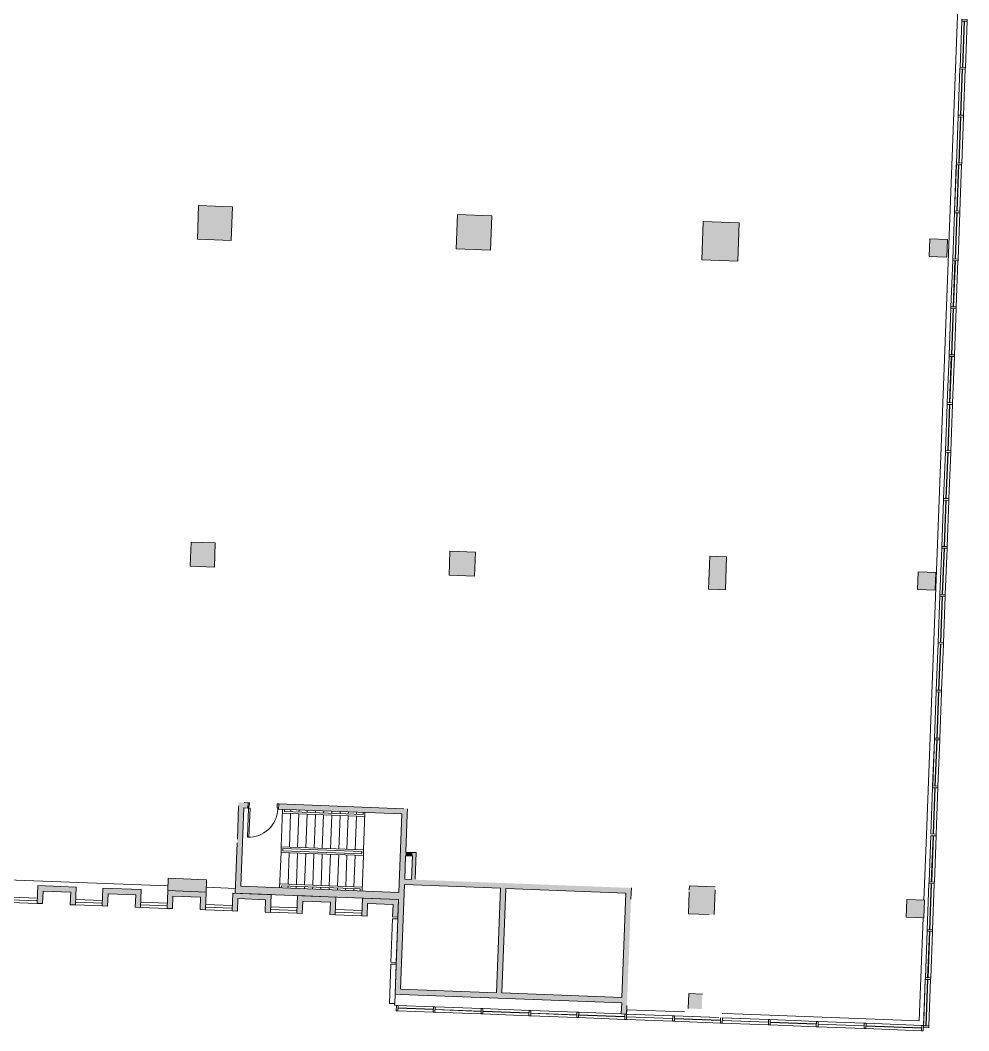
# Model space of a CAD drawing. Header units: millimetres. Extents: x 16798 to 83705, y -4660 to 56847.
# Drawn here: x 55797 to 82519, y -4660 to 23789 of the extents above; entities that cross this region are included whole.
import ezdxf

# ---------------------------------------------------------------- set-up
doc = ezdxf.new("R2010")
doc.units = ezdxf.units.MM
doc.header["$MEASUREMENT"] = 0
for name, color, linetype, lineweight in [('A-DOOR', 33, 'Continuous', 13), ('A-DOOR-FRAM', 33, 'Continuous', 30), ('A-FLOR', 202, 'Continuous', 13), ('A-GLAZ-CURT', 52, 'Continuous', 13), ('A-GLAZ-CWMG', 51, 'Continuous', 13), ('A-WALL-PATT', 111, 'Continuous', 13), ('I-WALL', 2, 'Continuous', 13), ('S-COLS', 52, 'Continuous', 13)]:
    doc.layers.add(name, color=color, linetype=linetype, lineweight=lineweight)

# ---------------------------------------------------------------- blocks, each defined once
blk = doc.blocks.new('Hilton_Facade Panel - Hilton_Facade Panel-1975165-GA PLAN - LEVEL 11')
at = {"layer": 'A-GLAZ-CURT', "lineweight": -2}
blk.add_hatch(color=0, dxfattribs=at).paths.add_polyline_path([(540, -150), (390, -150), (390, 200), (-390, 200), (-390, -150), (-540, -150), (-540, 350), (540, 350)])
at = {"layer": 'A-GLAZ-CURT', "color": 0, "lineweight": -2}
for p, q in [((540, 350), (-540, 350)), ((-540, 350), (-540, -150)), ((540, -150), (540, 350)), ((-390, -150), (-390, 200)), ((-390, 200), (390, 200)), ((390, 200), (390, -150)), ((-540, -150), (-390, -150)), ((390, -150), (540, -150))]:
    blk.add_line(p, q, dxfattribs=at)
blk = doc.blocks.new('Hilton_Window_Facade Panel - Hilton_Window_Facade Panel-1975156-GA PLAN - LEVEL 11')
at = {"layer": 'A-GLAZ-CURT', "color": 0, "lineweight": -2}
for p, q in [((-375, 0), (375, 0)), ((-375, -75), (375, -75)), ((-375, -150), (375, -150))]:
    blk.add_line(p, q, dxfattribs=at)
blk = doc.blocks.new('Hilton_Facade Panel - Hilton_Facade Panel-1975174-GA PLAN - LEVEL 11')
at = {"layer": 'A-GLAZ-CURT', "lineweight": -2}
blk.add_hatch(color=0, dxfattribs=at).paths.add_polyline_path([(-509, -150), (-509, 200), (-509, 350), (509, 350), (509, -150), (359, -150), (359, 200), (-359, 200), (-359, -150)])
at = {"layer": 'A-GLAZ-CURT', "color": 0, "lineweight": -2}
for p, q in [((509, 350), (-509, 350)), ((-509, 350), (-509, -150)), ((509, -150), (509, 350)), ((-359, -150), (-359, 200)), ((-359, 200), (359, 200)), ((359, 200), (359, -150)), ((-509, -150), (-359, -150)), ((359, -150), (509, -150))]:
    blk.add_line(p, q, dxfattribs=at)
blk = doc.blocks.new('Hilton_Window_Facade Panel - Hilton_Window_Facade Panel-1975175-GA PLAN - LEVEL 11')
at = {"layer": 'A-GLAZ-CURT', "color": 0, "lineweight": -2}
for p, q in [((-380, 0), (380, 0)), ((-380, -75), (380, -75)), ((-380, -150), (380, -150))]:
    blk.add_line(p, q, dxfattribs=at)
blk = doc.blocks.new('Swing_Single_DOR - 2040 x 820mm_WOOD PANEL-1942583-GA PLAN - LEVEL 11')
at = {"layer": 'A-DOOR', "color": 0, "lineweight": -2}
for p, q in [((-370, -75), (-410, -75)), ((-410, -75), (-410, -895)), ((-370, -895), (-370, -75)), ((-410, -895), (-370, -895))]:
    blk.add_line(p, q, dxfattribs=at)
blk.add_arc((-410, -75), 820, 270, 0, dxfattribs=at)
at = {"layer": 'A-DOOR-FRAM', "color": 0, "lineweight": -2}
for p, q in [((-431, 75), (-392, 75)), ((-392, 75), (-392, -33)), ((392, 75), (431, 75)), ((392, -33), (392, 75)), ((-412, -75), (-431, -75)), ((-412, -33), (-412, -75)), ((-392, -33), (-412, -33)), ((412, -33), (392, -33)), ((412, -75), (412, -33)), ((431, -75), (412, -75))]:
    blk.add_line(p, q, dxfattribs=at)
blk = doc.blocks.new('Rectangular Mullion - 50 x 150mm-1945487-GA PLAN - LEVEL 11')
at = {"layer": 'A-GLAZ-CWMG', "color": 0, "lineweight": -2}
for p, q in [((-14581, -1422), (-14731, -1422)), ((-14731, -1422), (-14731, -2647)), ((-14581, -2647), (-14581, -1422)), ((-14731, -2647), (-14581, -2647))]:
    blk.add_line(p, q, dxfattribs=at)
blk = doc.blocks.new('Rectangular Mullion - 50 x 150mm-1945488-GA PLAN - LEVEL 11')
at = {"layer": 'A-GLAZ-CWMG', "color": 0, "lineweight": -2}
for p, q in [((-14581, -2697), (-14731, -2697)), ((-14731, -2697), (-14731, -3807)), ((-14581, -3807), (-14581, -2697)), ((-14731, -3807), (-14581, -3807))]:
    blk.add_line(p, q, dxfattribs=at)
blk = doc.blocks.new('System Panel - Glazed 10mm_Face-1946936-GA PLAN - LEVEL 11')
at = {"layer": 'A-GLAZ-CURT', "color": 0, "lineweight": -2}
for p, q in [((652, 10), (-652, 10)), ((-652, 10), (-652, 0)), ((-652, 0), (652, 0)), ((652, 0), (652, 10))]:
    blk.add_line(p, q, dxfattribs=at)
blk = doc.blocks.new('System Panel - Glazed 10mm_Face-1946937-GA PLAN - LEVEL 11')
at = {"layer": 'A-GLAZ-CURT', "color": 0, "lineweight": -2}
for p, q in [((650, 10), (-650, 10)), ((-650, 10), (-650, 0)), ((-650, 0), (650, 0)), ((650, 0), (650, 10))]:
    blk.add_line(p, q, dxfattribs=at)
blk = doc.blocks.new('System Panel - Glazed 10mm_Face-1946938-GA PLAN - LEVEL 11')
at = {"layer": 'A-GLAZ-CURT', "color": 0, "lineweight": -2}
for p, q in [((650, 10), (-650, 10)), ((-650, 10), (-650, 0)), ((-650, 0), (650, 0)), ((650, 0), (650, 10))]:
    blk.add_line(p, q, dxfattribs=at)
blk = doc.blocks.new('Rectangular Mullion - 50 x 150mm-1945836-GA PLAN - LEVEL 11')
at = {"layer": 'A-GLAZ-CWMG', "color": 0, "lineweight": -2}
for p, q in [((329, -3854), (329, -2557)), ((479, -2557), (479, -3861))]:
    blk.add_line(p, q, dxfattribs=at)
blk = doc.blocks.new('Rectangular Mullion - 50 x 150mm-1945837-GA PLAN - LEVEL 11')
at = {"layer": 'A-GLAZ-CWMG', "color": 0, "lineweight": -2}
for p, q in [((329, -2507), (329, -1207)), ((479, -1207), (479, -2507))]:
    blk.add_line(p, q, dxfattribs=at)
blk = doc.blocks.new('Rectangular Mullion - 50 x 150mm-1945838-GA PLAN - LEVEL 11')
at = {"layer": 'A-GLAZ-CWMG', "color": 0, "lineweight": -2}
for p, q in [((329, 1543), (329, 2844)), ((479, 2844), (479, 1543))]:
    blk.add_line(p, q, dxfattribs=at)
blk = doc.blocks.new('Rectangular Mullion - 50 x 150mm-1946933-GA PLAN - LEVEL 11')
at = {"layer": 'A-GLAZ-CWMG', "color": 0, "lineweight": -2}
for p, q in [((-25, 75), (25, 75)), ((-25, -75), (-25, 75)), ((25, 75), (25, -75)), ((25, -75), (-25, -75))]:
    blk.add_line(p, q, dxfattribs=at)
blk = doc.blocks.new('Rectangular Mullion - 50 x 150mm-V12-GA PLAN - LEVEL 11')
at = {"layer": 'A-GLAZ-CWMG', "color": 0, "lineweight": -2}
for p, q in [((-25, 75), (25, 75)), ((-25, -75), (-25, 75)), ((25, 75), (25, -75)), ((-23, -75), (-25, -75)), ((25, -75), (22, -75))]:
    blk.add_line(p, q, dxfattribs=at)
blk = doc.blocks.new('Rectangular Mullion - 50 x 150mm-1946952-GA PLAN - LEVEL 11')
at = {"layer": 'A-GLAZ-CWMG', "color": 0, "lineweight": -2}
for p, q in [((0, 75), (-50, 75)), ((-50, 75), (-50, -75)), ((0, -75), (0, 75)), ((-50, -75), (0, -75))]:
    blk.add_line(p, q, dxfattribs=at)
blk = doc.blocks.new('System Panel - Glazed-1948102-GA PLAN - LEVEL 11')
at = {"layer": 'A-GLAZ-CURT', "color": 0, "lineweight": -2}
for p, q in [((785, 3), (-785, 3)), ((-785, 3), (-785, -3)), ((785, -3), (785, 3)), ((-785, -3), (785, -3))]:
    blk.add_line(p, q, dxfattribs=at)
blk = doc.blocks.new('System Panel - Glazed-1948103-GA PLAN - LEVEL 11')
at = {"layer": 'A-GLAZ-CURT', "color": 0, "lineweight": -2}
for p, q in [((650, 3), (-650, 3)), ((-650, 3), (-650, -3)), ((650, -3), (650, 3)), ((-650, -3), (650, -3))]:
    blk.add_line(p, q, dxfattribs=at)
blk = doc.blocks.new('System Panel - Glazed-1948104-GA PLAN - LEVEL 11')
at = {"layer": 'A-GLAZ-CURT', "color": 0, "lineweight": -2}
for p, q in [((650, 3), (-650, 3)), ((-650, 3), (-650, -3)), ((650, -3), (650, 3)), ((-650, -3), (650, -3))]:
    blk.add_line(p, q, dxfattribs=at)
blk = doc.blocks.new('System Panel - Glazed-1948105-GA PLAN - LEVEL 11')
at = {"layer": 'A-GLAZ-CURT', "color": 0, "lineweight": -2}
for p, q in [((650, 3), (-650, 3)), ((-650, 3), (-650, -3)), ((650, -3), (650, 3)), ((-650, -3), (650, -3))]:
    blk.add_line(p, q, dxfattribs=at)
blk = doc.blocks.new('System Panel - Glazed-1948106-GA PLAN - LEVEL 11')
at = {"layer": 'A-GLAZ-CURT', "color": 0, "lineweight": -2}
for p, q in [((650, 3), (-650, 3)), ((-650, 3), (-650, -3)), ((650, -3), (650, 3)), ((-650, -3), (650, -3))]:
    blk.add_line(p, q, dxfattribs=at)
blk = doc.blocks.new('System Panel - Glazed-1948107-GA PLAN - LEVEL 11')
at = {"layer": 'A-GLAZ-CURT', "color": 0, "lineweight": -2}
for p, q in [((495, 3), (-495, 3)), ((-495, 3), (-495, -3)), ((495, -3), (495, 3)), ((-495, -3), (495, -3))]:
    blk.add_line(p, q, dxfattribs=at)
blk = doc.blocks.new('Rectangular Mullion - 50 x 150mm-1946943-GA PLAN - LEVEL 11')
at = {"layer": 'A-GLAZ-CWMG', "color": 0, "lineweight": -2}
for p, q in [((-50, 75), (0, 75)), ((-50, -75), (-50, 75)), ((0, 75), (0, -75)), ((0, -75), (-50, -75))]:
    blk.add_line(p, q, dxfattribs=at)
blk = doc.blocks.new('Rectangular Mullion - 50 x 150mm-1947532-GA PLAN - LEVEL 11')
at = {"layer": 'A-GLAZ-CWMG', "color": 0, "lineweight": -2}
for p, q in [((-1291, -3854), (279, -3854)), ((279, -4004), (-1291, -4004))]:
    blk.add_line(p, q, dxfattribs=at)
blk = doc.blocks.new('Rectangular Mullion - 50 x 150mm-V14-GA PLAN - LEVEL 11')
at = {"layer": 'A-GLAZ-CWMG', "color": 0, "lineweight": -2}
for p, q in [((-2641, -3854), (-1341, -3854)), ((-1341, -4004), (-2641, -4004))]:
    blk.add_line(p, q, dxfattribs=at)
blk = doc.blocks.new('Rectangular Mullion - 50 x 150mm-V15-GA PLAN - LEVEL 11')
at = {"layer": 'A-GLAZ-CWMG', "color": 0, "lineweight": -2}
for p, q in [((-3991, -3854), (-2691, -3854)), ((-2691, -4004), (-3991, -4004))]:
    blk.add_line(p, q, dxfattribs=at)
blk = doc.blocks.new('Rectangular Mullion - 50 x 150mm-V16-GA PLAN - LEVEL 11')
at = {"layer": 'A-GLAZ-CWMG', "color": 0, "lineweight": -2}
for p, q in [((-5340, -3854), (-4041, -3854)), ((-4041, -4004), (-5340, -4004))]:
    blk.add_line(p, q, dxfattribs=at)
blk = doc.blocks.new('Rectangular Mullion - 50 x 150mm-V17-GA PLAN - LEVEL 11')
at = {"layer": 'A-GLAZ-CWMG', "color": 0, "lineweight": -2}
for p, q in [((-6691, -3854), (-5456, -3854)), ((-5391, -3854), (-5391, -3926)), ((-5391, -3932), (-5391, -4004)), ((-5391, -4004), (-6691, -4004))]:
    blk.add_line(p, q, dxfattribs=at)
blk = doc.blocks.new('Rectangular Mullion - 50 x 150mm-V18-GA PLAN - LEVEL 11')
at = {"layer": 'A-GLAZ-CWMG', "color": 0, "lineweight": -2}
for p, q in [((-9391, -3854), (-8191, -3854)), ((-8091, -4004), (-9391, -4004))]:
    blk.add_line(p, q, dxfattribs=at)
blk = doc.blocks.new('Rectangular Mullion - 50 x 150mm-1947533-GA PLAN - LEVEL 11')
at = {"layer": 'A-GLAZ-CWMG', "color": 0, "lineweight": -2}
for p, q in [((-14481, -3854), (-13491, -3854)), ((-13491, -4004), (-14481, -4004))]:
    blk.add_line(p, q, dxfattribs=at)
blk = doc.blocks.new('Rectangular Mullion - 50 x 150mm-V19-GA PLAN - LEVEL 11')
at = {"layer": 'A-GLAZ-CWMG', "color": 0, "lineweight": -2}
for p, q in [((-25, 75), (-10, 75)), ((-25, -75), (-25, 75)), ((25, 75), (25, -75)), ((25, -75), (-25, -75))]:
    blk.add_line(p, q, dxfattribs=at)

msp = doc.modelspace()

# ---------------------------------------------------------------- hatches: boundary and pattern name
at = {"layer": 'A-WALL-PATT', "lineweight": 0}
for points in [[(62007, -793), (61934, -790), (61857, -787), (61954, 1769), (62104, 1763)], [(66506, -3634), (66357, -3629), (66362, -3479), (66550, 1444), (66700, 1438)], [(66845, 262), (66655, 269), (66659, 369), (66849, 362)], [(66920, -407), (66820, -403), (66849, 362), (66949, 358)], [(73010, -789), (69059, -638), (67573, -582), (66624, -546), (66630, -396), (73015, -639)], [(66458, -962), (64585, -891), (62007, -793), (62014, -593), (66466, -763)], [(69368, -3593), (69218, -3588), (69243, -2928), (69330, -649), (69480, -654)], [(72880, -4191), (72869, -4191), (72831, -4190), (72730, -4186), (72860, -783), (73010, -789)], [(72742, -3872), (71914, -3841), (70428, -3784), (66506, -3634), (66512, -3484), (72748, -3722)]]:
    msp.add_hatch(color=2, dxfattribs=at).paths.add_polyline_path(points)
h = msp.add_hatch(color=2, dxfattribs=at)
h.paths.add_polyline_path([(62210, 1609), (62099, 1613), (62098, 1613), (62104, 1763), (62216, 1759)])
h.paths.add_polyline_path([(66700, 1438), (63934, 1543), (63563, 1558), (63072, 1576), (63078, 1726), (66706, 1588)])
at = {"layer": 'S-COLS', "lineweight": 0}
for points in [[(61737, 17591), (61570, 17597), (61010, 17618), (60788, 17627), (60824, 18571), (61773, 18535)], [(69048, 17314), (68257, 17345), (68079, 17351), (68116, 18321), (69085, 18284)], [(76008, 17005), (74994, 17044), (75035, 18126), (76050, 18087)], [(81899, 17115), (81399, 17134), (81406, 17309), (81418, 17634), (81918, 17615)], [(61267, 8393), (60587, 8419), (60613, 9099), (61292, 9073)], [(68597, 8137), (67877, 8164), (67903, 8844), (68623, 8816)], [(75663, 7756), (75189, 7774), (75206, 8230), (75224, 8699), (75698, 8681)], [(81576, 7741), (81077, 7760), (81096, 8260), (81595, 8240)], [(61034, -756), (59955, -715), (59968, -365), (61048, -406)], [(75343, -1391), (75204, -1386), (75204, -1386), (74984, -1378), (74619, -1364), (74649, -576), (75373, -604)], [(81255, -1484), (80755, -1465), (80761, -1297), (80774, -965), (81274, -984)], [(74998, -4047), (74882, -4043), (74618, -4033), (74634, -3613), (75014, -3627)]]:
    msp.add_hatch(color=2, dxfattribs=at).paths.add_polyline_path(points)

# ---------------------------------------------------------------- linework, layer by layer
at = {"color": 2, "lineweight": 0}
for p, q in [((63188, 1572), (63148, 521)), ((63188, 1462), (65509, 1374)), ((63238, 1510), (63241, 1570)), ((63238, 1510), (65459, 1426)), ((63415, 1453), (63379, 511)), ((63417, 1503), (63419, 1563)), ((63647, 1444), (63611, 501)), ((63649, 1494), (63651, 1554)), ((63879, 1436), (63843, 492)), ((63881, 1486), (63883, 1545)), ((64111, 1427), (64075, 482)), ((64113, 1477), (64115, 1536)), ((64345, 1468), (64347, 1528)), ((64576, 1460), (64579, 1519)), ((64808, 1451), (64810, 1510)), ((65040, 1442), (65042, 1501)), ((65272, 1433), (65274, 1492)), ((65459, 1426), (65462, 1485)), ((65506, 1483), (65466, 425)), ((64343, 1418), (64307, 473)), ((64574, 1410), (64538, 463)), ((64806, 1401), (64770, 454)), ((65038, 1392), (65002, 444)), ((65270, 1383), (65234, 435)), ((63146, 361), (63105, -631)), ((63148, 521), (63146, 361)), ((63146, 361), (65467, 274)), ((65468, 434), (63148, 521)), ((63197, 469), (63196, 409)), ((63196, 409), (65417, 326)), ((65418, 386), (63197, 469)), ((63378, 352), (63344, -535)), ((63609, 344), (63576, -543)), ((63841, 335), (63807, -552)), ((64073, 326), (64039, -561)), ((64305, 317), (64271, -570)), ((64537, 309), (64503, -578)), ((64769, 300), (64735, -587)), ((65000, 291), (64967, -596)), ((65417, 326), (65418, 386)), ((65467, 274), (65468, 434)), ((65232, 283), (65198, -604)), ((65467, 274), (65429, -723)), ((65428, -613), (63108, -526)), ((63105, -631), (63105, -634)), ((63157, -578), (63155, -636)), ((65378, -661), (63157, -578)), ((63342, -585), (63340, -643)), ((63574, -593), (63571, -652)), ((63806, -602), (63803, -661)), ((64037, -611), (64035, -670)), ((64269, -619), (64267, -679)), ((64501, -628), (64499, -688)), ((64733, -637), (64731, -696)), ((64965, -646), (64962, -705)), ((65197, -654), (65194, -714)), ((65378, -661), (65375, -721))]:
    msp.add_line(p, q, dxfattribs=at)
at = {"layer": 'A-FLOR', "color": 2, "lineweight": 0}
for p, q in [((66346, -3895), (66345, -3942)), ((66345, -3942), (66395, -3944))]:
    msp.add_line(p, q, dxfattribs=at)
at = {"layer": 'I-WALL', "color": 2, "lineweight": 0}
for p, q in [((81324, 866), (82519, 32219)), ((82322, 23767), (82272, 22468)), ((82271, 22418), (82221, 21119)), ((82219, 21069), (82170, 19770)), ((82168, 19720), (82118, 18421)), ((82116, 18371), (82067, 17072)), ((82065, 17022), (82015, 15723)), ((82013, 15673), (81964, 14374)), ((81962, 14324), (81912, 13025)), ((81910, 12975), (81861, 11676)), ((81859, 11626), (81810, 10327)), ((81808, 10277), (81758, 8978)), ((81756, 8928), (81707, 7629)), ((81705, 7579), (81655, 6280)), ((81653, 6230), (81604, 4931)), ((81602, 4881), (81552, 3582)), ((81550, 3532), (81501, 2233)), ((81499, 2183), (81449, 883)), ((62216, 1759), (62104, 1763)), ((62210, 1609), (62216, 1759)), ((63078, 1726), (63072, 1576)), ((66606, 1592), (63078, 1726)), ((61950, 1669), (61915, 730)), ((62014, -593), (62098, 1613)), ((62098, 1613), (62210, 1609)), ((63072, 1576), (66550, 1444)), ((66550, 1444), (66466, -763)), ((66659, 369), (66700, 1438)), ((66700, 1438), (66706, 1588)), ((81253, -983), (81323, 860)), ((61911, 630), (61857, -787)), ((81448, 833), (81398, -466)), ((66849, 362), (66659, 369)), ((66949, 358), (66849, 362)), ((66920, -392), (66949, 358)), ((66630, -396), (66655, 269)), ((66655, 269), (66845, 262)), ((66845, 262), (66820, -403)), ((53801, -345), (59960, -580)), ((66512, -3484), (66624, -546)), ((66624, -546), (69330, -649)), ((66820, -403), (66630, -396)), ((81396, -516), (81347, -1815)), ((61039, -621), (61862, -652)), ((61857, -787), (62007, -793)), ((62007, -793), (66458, -962)), ((66466, -763), (62014, -593)), ((69330, -649), (69218, -3588)), ((69368, -3593), (69480, -654)), ((69480, -654), (72860, -783)), ((72860, -783), (72748, -3722)), ((73003, -953), (73010, -789)), ((73010, -789), (73015, -639)), ((56284, -925), (55525, -896)), ((58113, -995), (57364, -966)), ((59942, -1064), (59192, -1036)), ((61770, -1134), (61021, -1105)), ((66458, -962), (66357, -3629)), ((81124, -4381), (81234, -1483)), ((81345, -1865), (81295, -3164)), ((81293, -3214), (81249, -4385)), ((66357, -3629), (66506, -3634)), ((66506, -3634), (72742, -3872)), ((69218, -3588), (66512, -3484)), ((72748, -3722), (69368, -3593)), ((72742, -3872), (72730, -4186)), ((72880, -4192), (72889, -3951)), ((72730, -4186), (72880, -4192)), ((72880, -4191), (72885, -4066)), ((74180, -4241), (72880, -4191)), ((72885, -4066), (74513, -4129)), ((75464, -4290), (74230, -4243)), ((75568, -4169), (75893, -4181)), ((75908, -4182), (81124, -4381)), ((76878, -4344), (75579, -4294)), ((78227, -4395), (76928, -4346)), ((79576, -4447), (78277, -4397)), ((81194, -4508), (79626, -4449)), ((81244, -4510), (81249, -4385))]:
    msp.add_line(p, q, dxfattribs=at)
at = {"layer": 'S-COLS', "color": 2, "lineweight": 0}
for p, q in [((60824, 18571), (60788, 17627)), ((61773, 18535), (60824, 18571)), ((61737, 17591), (61773, 18535)), ((68116, 18321), (68079, 17351)), ((69085, 18284), (68116, 18321)), ((69048, 17314), (69085, 18284)), ((75035, 18126), (74994, 17044)), ((76050, 18087), (75035, 18126)), ((76008, 17005), (76050, 18087)), ((60788, 17627), (61737, 17591)), ((81418, 17634), (81399, 17134)), ((81918, 17615), (81418, 17634)), ((81899, 17115), (81918, 17615)), ((68079, 17351), (69048, 17314)), ((81399, 17134), (81899, 17115)), ((74994, 17044), (76008, 17005)), ((60613, 9099), (60587, 8419)), ((61292, 9073), (60613, 9099)), ((61267, 8393), (61292, 9073)), ((67903, 8844), (67877, 8164)), ((68623, 8816), (67903, 8844)), ((68597, 8137), (68623, 8816)), ((75224, 8699), (75189, 7774)), ((75698, 8681), (75224, 8699)), ((75663, 7756), (75698, 8681)), ((60587, 8419), (61267, 8393)), ((81096, 8260), (81077, 7760)), ((81595, 8240), (81096, 8260)), ((67877, 8164), (68597, 8137)), ((81576, 7741), (81595, 8240)), ((75189, 7774), (75663, 7756)), ((81077, 7760), (81576, 7741)), ((59968, -365), (59955, -715)), ((61048, -406), (59968, -365)), ((61034, -756), (61048, -406)), ((59955, -715), (61034, -756)), ((74643, -746), (74619, -1364)), ((74649, -576), (74644, -701)), ((75373, -604), (74649, -576)), ((75343, -1391), (75370, -689)), ((80774, -965), (80755, -1465)), ((81274, -984), (80774, -965)), ((81255, -1484), (81274, -984)), ((74619, -1364), (75204, -1386)), ((80755, -1465), (81255, -1484)), ((74634, -3613), (74618, -4033)), ((75014, -3627), (74634, -3613))]:
    msp.add_line(p, q, dxfattribs=at)

# ---------------------------------------------------------------- block references
at = {"layer": 'A-DOOR', "color": 2, "lineweight": 0, "rotation": 357.816525054261}
msp.add_blockref('Swing_Single_DOR - 2040 x 820mm_WOOD PANEL-1942583-GA PLAN - LEVEL 11', (62644, 1668), dxfattribs=at)
at = {"layer": 'A-GLAZ-CURT', "color": 2, "lineweight": 0}
for name, p, rotation in [('System Panel - Glazed 10mm_Face-1946937-GA PLAN - LEVEL 11', (82372, 23115), 87.8165250542608), ('System Panel - Glazed 10mm_Face-1946937-GA PLAN - LEVEL 11', (82321, 21766), 87.8165250542608), ('System Panel - Glazed 10mm_Face-1946937-GA PLAN - LEVEL 11', (82269, 20417), 87.8165250542608), ('System Panel - Glazed 10mm_Face-1946937-GA PLAN - LEVEL 11', (82218, 19068), 87.8165250542608), ('System Panel - Glazed 10mm_Face-1946937-GA PLAN - LEVEL 11', (82166, 17719), 87.8165250542608), ('System Panel - Glazed 10mm_Face-1946937-GA PLAN - LEVEL 11', (82115, 16370), 87.8165250542608), ('System Panel - Glazed 10mm_Face-1946937-GA PLAN - LEVEL 11', (82064, 15021), 87.8165250542608), ('System Panel - Glazed 10mm_Face-1946937-GA PLAN - LEVEL 11', (82012, 13672), 87.8165250542608), ('System Panel - Glazed 10mm_Face-1946937-GA PLAN - LEVEL 11', (81961, 12323), 87.8165250542608), ('System Panel - Glazed 10mm_Face-1946937-GA PLAN - LEVEL 11', (81909, 10974), 87.8165250542608), ('System Panel - Glazed 10mm_Face-1946937-GA PLAN - LEVEL 11', (81858, 9625), 87.8165250542608), ('System Panel - Glazed 10mm_Face-1946937-GA PLAN - LEVEL 11', (81806, 8276), 87.8165250542608), ('System Panel - Glazed 10mm_Face-1946937-GA PLAN - LEVEL 11', (81755, 6927), 87.8165250542608), ('System Panel - Glazed 10mm_Face-1946937-GA PLAN - LEVEL 11', (81703, 5578), 87.8165250542608), ('System Panel - Glazed 10mm_Face-1946937-GA PLAN - LEVEL 11', (81652, 4229), 87.8165250542608), ('System Panel - Glazed 10mm_Face-1946937-GA PLAN - LEVEL 11', (81601, 2880), 87.8165250542608), ('System Panel - Glazed 10mm_Face-1946938-GA PLAN - LEVEL 11', (81549, 1530), 87.8165250542608), ('System Panel - Glazed 10mm_Face-1946937-GA PLAN - LEVEL 11', (81498, 181), 87.8165250542608), ('System Panel - Glazed 10mm_Face-1946937-GA PLAN - LEVEL 11', (81446, -1168), 87.8165250542608), ('Hilton_Facade Panel - Hilton_Facade Panel-1975165-GA PLAN - LEVEL 11', (56824, -945), 357.816525054261), ('Hilton_Facade Panel - Hilton_Facade Panel-1975165-GA PLAN - LEVEL 11', (58653, -1015), 357.816525054261), ('Hilton_Facade Panel - Hilton_Facade Panel-1975165-GA PLAN - LEVEL 11', (60481, -1085), 357.816525054261), ('Hilton_Facade Panel - Hilton_Facade Panel-1975165-GA PLAN - LEVEL 11', (62310, -1155), 357.816525054261), ('Hilton_Window_Facade Panel - Hilton_Window_Facade Panel-1975175-GA PLAN - LEVEL 11', (55905, -910), 357.816525054261), ('Hilton_Window_Facade Panel - Hilton_Window_Facade Panel-1975156-GA PLAN - LEVEL 11', (57738, -980), 357.816525054261), ('Hilton_Window_Facade Panel - Hilton_Window_Facade Panel-1975156-GA PLAN - LEVEL 11', (59567, -1050), 357.816525054261), ('Hilton_Window_Facade Panel - Hilton_Window_Facade Panel-1975156-GA PLAN - LEVEL 11', (61396, -1120), 357.816525054261), ('Hilton_Facade Panel - Hilton_Facade Panel-1975165-GA PLAN - LEVEL 11', (64139, -1224), 357.816525054261), ('Hilton_Facade Panel - Hilton_Facade Panel-1975174-GA PLAN - LEVEL 11', (65936, -1293), 357.816525054261), ('Hilton_Window_Facade Panel - Hilton_Window_Facade Panel-1975156-GA PLAN - LEVEL 11', (63224, -1189), 357.816525054261), ('Hilton_Window_Facade Panel - Hilton_Window_Facade Panel-1975156-GA PLAN - LEVEL 11', (65053, -1259), 357.816525054261), ('System Panel - Glazed 10mm_Face-1946937-GA PLAN - LEVEL 11', (81395, -2517), 87.8165250542608), ('System Panel - Glazed 10mm_Face-1946936-GA PLAN - LEVEL 11', (81343, -3869), 87.8165250542608), ('System Panel - Glazed-1948107-GA PLAN - LEVEL 11', (66937, -4040), 177.8165250542611), ('System Panel - Glazed-1948104-GA PLAN - LEVEL 11', (68131, -4085), 177.8165250542611), ('System Panel - Glazed-1948104-GA PLAN - LEVEL 11', (69480, -4137), 177.8165250542611), ('System Panel - Glazed-1948104-GA PLAN - LEVEL 11', (70829, -4188), 177.8165250542611), ('System Panel - Glazed-1948103-GA PLAN - LEVEL 11', (72178, -4240), 177.8165250542611), ('System Panel - Glazed-1948104-GA PLAN - LEVEL 11', (73527, -4291), 177.8165250542611), ('System Panel - Glazed-1948106-GA PLAN - LEVEL 11', (74876, -4343), 177.8165250542611), ('System Panel - Glazed-1948105-GA PLAN - LEVEL 11', (76225, -4394), 177.8165250542611), ('System Panel - Glazed-1948104-GA PLAN - LEVEL 11', (77574, -4445), 177.8165250542611), ('System Panel - Glazed-1948103-GA PLAN - LEVEL 11', (78923, -4497), 177.8165250542611), ('System Panel - Glazed-1948102-GA PLAN - LEVEL 11', (80407, -4553), 177.8165250542611)]:
    msp.add_blockref(name, p, dxfattribs=dict(at, rotation=rotation))
at = {"layer": 'A-GLAZ-CWMG', "color": 2, "lineweight": 0}
for name, p, rotation in [('Rectangular Mullion - 50 x 150mm-1945837-GA PLAN - LEVEL 11', (82039, 24985), 357.816525054261), ('Rectangular Mullion - 50 x 150mm-1945837-GA PLAN - LEVEL 11', (81988, 23636), 357.816525054261), ('Rectangular Mullion - 50 x 150mm-1945837-GA PLAN - LEVEL 11', (81936, 22287), 357.816525054261), ('Rectangular Mullion - 50 x 150mm-1945837-GA PLAN - LEVEL 11', (81885, 20938), 357.816525054261), ('Rectangular Mullion - 50 x 150mm-1945837-GA PLAN - LEVEL 11', (81834, 19589), 357.816525054261), ('Rectangular Mullion - 50 x 150mm-1945837-GA PLAN - LEVEL 11', (81782, 18240), 357.816525054261), ('Rectangular Mullion - 50 x 150mm-1945837-GA PLAN - LEVEL 11', (81731, 16891), 357.816525054261), ('Rectangular Mullion - 50 x 150mm-1945837-GA PLAN - LEVEL 11', (81679, 15542), 357.816525054261), ('Rectangular Mullion - 50 x 150mm-1945837-GA PLAN - LEVEL 11', (81628, 14193), 357.816525054261), ('Rectangular Mullion - 50 x 150mm-1945837-GA PLAN - LEVEL 11', (81576, 12844), 357.816525054261), ('Rectangular Mullion - 50 x 150mm-1945837-GA PLAN - LEVEL 11', (81525, 11495), 357.816525054261), ('Rectangular Mullion - 50 x 150mm-1945837-GA PLAN - LEVEL 11', (81474, 10146), 357.816525054261), ('Rectangular Mullion - 50 x 150mm-1945837-GA PLAN - LEVEL 11', (81422, 8797), 357.816525054261), ('Rectangular Mullion - 50 x 150mm-1945837-GA PLAN - LEVEL 11', (81371, 7448), 357.816525054261), ('Rectangular Mullion - 50 x 150mm-1945837-GA PLAN - LEVEL 11', (81319, 6099), 357.816525054261), ('Rectangular Mullion - 50 x 150mm-1945837-GA PLAN - LEVEL 11', (81268, 4750), 357.816525054261), ('Rectangular Mullion - 50 x 150mm-1945838-GA PLAN - LEVEL 11', (81062, -647), 357.816525054261), ('Rectangular Mullion - 50 x 150mm-1945837-GA PLAN - LEVEL 11', (81165, 2052), 357.816525054261), ('Rectangular Mullion - 50 x 150mm-1945837-GA PLAN - LEVEL 11', (81113, 702), 357.816525054261), ('Rectangular Mullion - 50 x 150mm-1945487-GA PLAN - LEVEL 11', (81062, -647), 357.816525054261), ('Rectangular Mullion - 50 x 150mm-1945837-GA PLAN - LEVEL 11', (81062, -647), 357.816525054261), ('Rectangular Mullion - 50 x 150mm-1945488-GA PLAN - LEVEL 11', (81062, -647), 357.816525054261), ('Rectangular Mullion - 50 x 150mm-1945836-GA PLAN - LEVEL 11', (81062, -647), 357.816525054261), ('Rectangular Mullion - 50 x 150mm-1947533-GA PLAN - LEVEL 11', (81062, -647), 357.816525054261), ('Rectangular Mullion - 50 x 150mm-V15-GA PLAN - LEVEL 11', (71619, -286), 357.816525054261), ('Rectangular Mullion - 50 x 150mm-V15-GA PLAN - LEVEL 11', (72968, -338), 357.816525054261), ('Rectangular Mullion - 50 x 150mm-V15-GA PLAN - LEVEL 11', (74317, -389), 357.816525054261), ('Rectangular Mullion - 50 x 150mm-V18-GA PLAN - LEVEL 11', (81062, -647), 357.816525054261), ('Rectangular Mullion - 50 x 150mm-V15-GA PLAN - LEVEL 11', (77015, -492), 357.816525054261), ('Rectangular Mullion - 50 x 150mm-V17-GA PLAN - LEVEL 11', (81062, -647), 357.816525054261), ('Rectangular Mullion - 50 x 150mm-V16-GA PLAN - LEVEL 11', (81062, -647), 357.816525054261), ('Rectangular Mullion - 50 x 150mm-V15-GA PLAN - LEVEL 11', (81062, -647), 357.816525054261), ('Rectangular Mullion - 50 x 150mm-V14-GA PLAN - LEVEL 11', (81062, -647), 357.816525054261), ('Rectangular Mullion - 50 x 150mm-1947532-GA PLAN - LEVEL 11', (81062, -647), 357.816525054261), ('Rectangular Mullion - 50 x 150mm-1946952-GA PLAN - LEVEL 11', (81241, -4585), 357.816525054261), ('Rectangular Mullion - 50 x 150mm-1946952-GA PLAN - LEVEL 11', (81317, -4570), 267.8165250542608)]:
    msp.add_blockref(name, p, dxfattribs=dict(at, rotation=rotation))
at = {"layer": 'A-GLAZ-CWMG', "color": 2, "lineweight": 0, "extrusion": (0, 0, -1)}
for name, p, rotation in [('Rectangular Mullion - 50 x 150mm-1946933-GA PLAN - LEVEL 11', (-82398, 23789), 92.18347494573922), ('Rectangular Mullion - 50 x 150mm-1946933-GA PLAN - LEVEL 11', (-82346, 22440), 92.18347494573922), ('Rectangular Mullion - 50 x 150mm-1946933-GA PLAN - LEVEL 11', (-82295, 21091), 92.18347494573922), ('Rectangular Mullion - 50 x 150mm-1946933-GA PLAN - LEVEL 11', (-82244, 19742), 92.18347494573922), ('Rectangular Mullion - 50 x 150mm-1946933-GA PLAN - LEVEL 11', (-82192, 18393), 92.18347494573922), ('Rectangular Mullion - 50 x 150mm-1946933-GA PLAN - LEVEL 11', (-82141, 17044), 92.18347494573922), ('Rectangular Mullion - 50 x 150mm-1946933-GA PLAN - LEVEL 11', (-82089, 15695), 92.18347494573922), ('Rectangular Mullion - 50 x 150mm-1946933-GA PLAN - LEVEL 11', (-82038, 14346), 92.18347494573922), ('Rectangular Mullion - 50 x 150mm-1946933-GA PLAN - LEVEL 11', (-81986, 12997), 92.18347494573922), ('Rectangular Mullion - 50 x 150mm-1946933-GA PLAN - LEVEL 11', (-81935, 11648), 92.18347494573922), ('Rectangular Mullion - 50 x 150mm-1946933-GA PLAN - LEVEL 11', (-81884, 10299), 92.18347494573922), ('Rectangular Mullion - 50 x 150mm-1946933-GA PLAN - LEVEL 11', (-81832, 8950), 92.18347494573922), ('Rectangular Mullion - 50 x 150mm-1946933-GA PLAN - LEVEL 11', (-81781, 7601), 92.18347494573922), ('Rectangular Mullion - 50 x 150mm-1946933-GA PLAN - LEVEL 11', (-81729, 6252), 92.18347494573922), ('Rectangular Mullion - 50 x 150mm-1946933-GA PLAN - LEVEL 11', (-81678, 4903), 92.18347494573922), ('Rectangular Mullion - 50 x 150mm-1946933-GA PLAN - LEVEL 11', (-81626, 3554), 92.18347494573922), ('Rectangular Mullion - 50 x 150mm-1946933-GA PLAN - LEVEL 11', (-81575, 2205), 92.18347494573922), ('Rectangular Mullion - 50 x 150mm-V12-GA PLAN - LEVEL 11', (-81523, 855), 92.18347494573922), ('Rectangular Mullion - 50 x 150mm-1946933-GA PLAN - LEVEL 11', (-81472, -494), 92.18347494573922), ('Rectangular Mullion - 50 x 150mm-1946933-GA PLAN - LEVEL 11', (-81421, -1843), 92.18347494573922), ('Rectangular Mullion - 50 x 150mm-1946933-GA PLAN - LEVEL 11', (-81369, -3192), 92.18347494573922), ('Rectangular Mullion - 50 x 150mm-1946943-GA PLAN - LEVEL 11', (-66392, -4019), 2.183474945738967), ('Rectangular Mullion - 50 x 150mm-1946933-GA PLAN - LEVEL 11', (-67457, -4060), 2.183474945738967), ('Rectangular Mullion - 50 x 150mm-1946933-GA PLAN - LEVEL 11', (-68806, -4111), 2.183474945738967), ('Rectangular Mullion - 50 x 150mm-1946933-GA PLAN - LEVEL 11', (-70155, -4162), 2.183474945738967), ('Rectangular Mullion - 50 x 150mm-1946933-GA PLAN - LEVEL 11', (-71504, -4214), 2.183474945738967), ('Rectangular Mullion - 50 x 150mm-1946933-GA PLAN - LEVEL 11', (-72853, -4265), 2.183474945738967), ('Rectangular Mullion - 50 x 150mm-1946933-GA PLAN - LEVEL 11', (-74202, -4317), 2.183474945738967), ('Rectangular Mullion - 50 x 150mm-V19-GA PLAN - LEVEL 11', (-75551, -4368), 2.183474945738967), ('Rectangular Mullion - 50 x 150mm-1946933-GA PLAN - LEVEL 11', (-76900, -4420), 2.183474945738967), ('Rectangular Mullion - 50 x 150mm-1946933-GA PLAN - LEVEL 11', (-78249, -4471), 2.183474945738967), ('Rectangular Mullion - 50 x 150mm-1946933-GA PLAN - LEVEL 11', (-79598, -4523), 2.183474945738967)]:
    msp.add_blockref(name, p, dxfattribs=dict(at, rotation=rotation))

doc.saveas('drawing.dxf')
